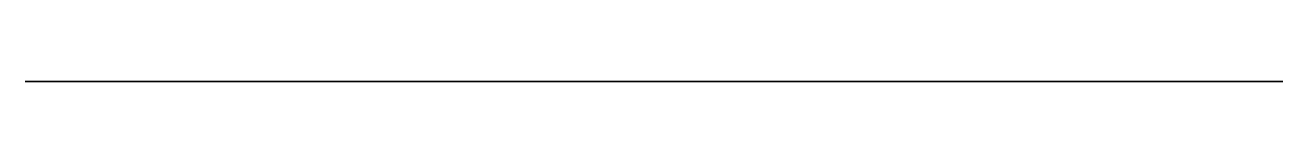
# Model space of a CAD drawing. Header units: millimetres. Extents: x -95.2 to -79.1, y 0 to 0.
import ezdxf

# ---------------------------------------------------------------- set-up
doc = ezdxf.new("R2010")
doc.units = ezdxf.units.MM
doc.layers.get('0').update_dxf_attribs({"color": 194, "true_color": 0x551cb1})

msp = doc.modelspace()

# ---------------------------------------------------------------- linework, layer by layer
at = {"color": 251, "true_color": 0x565656}
msp.add_polyline3d([(-95.212, 0, 115.309), (-88.316, 0, 115.309), (-79.116, 0, 78.428), (-79.116, 0, 26.499), (-95.129, 0, 26.499), (-95.129, 0, 38.973), (-93.917, 0, 38.973), (-93.89, 0, 38.974), (-93.864, 0, 38.976), (-93.838, 0, 38.979), (-93.812, 0, 38.983), (-93.787, 0, 38.989), (-93.763, 0, 38.996), (-93.738, 0, 39.004), (-93.715, 0, 39.014), (-93.692, 0, 39.024), (-93.67, 0, 39.036), (-93.648, 0, 39.048), (-93.627, 0, 39.062), (-93.606, 0, 39.076), (-93.587, 0, 39.091), (-93.568, 0, 39.108), (-93.55, 0, 39.125), (-93.533, 0, 39.143), (-93.516, 0, 39.162), (-93.501, 0, 39.181), (-93.486, 0, 39.202), (-93.473, 0, 39.223), (-93.46, 0, 39.244), (-93.449, 0, 39.267), (-93.439, 0, 39.29), (-93.429, 0, 39.313), (-93.421, 0, 39.337), (-93.414, 0, 39.362), (-93.408, 0, 39.387), (-93.404, 0, 39.412), (-93.4, 0, 39.438), (-93.398, 0, 39.465), (-93.398, 0, 39.491), (-93.398, 0, 101.631), (-93.399, 0, 101.682), (-93.403, 0, 101.732), (-93.409, 0, 101.782), (-93.418, 0, 101.831), (-93.429, 0, 101.879), (-93.443, 0, 101.927), (-93.458, 0, 101.973), (-93.476, 0, 102.018), (-93.496, 0, 102.062), (-93.518, 0, 102.105), (-93.542, 0, 102.147), (-93.568, 0, 102.187), (-93.596, 0, 102.227), (-93.625, 0, 102.264), (-93.657, 0, 102.3), (-93.69, 0, 102.335), (-93.724, 0, 102.368), (-93.761, 0, 102.399), (-93.798, 0, 102.429), (-93.837, 0, 102.457), (-93.878, 0, 102.483), (-93.919, 0, 102.507), (-93.962, 0, 102.529), (-94.007, 0, 102.549), (-94.052, 0, 102.567), (-94.098, 0, 102.582), (-94.145, 0, 102.596), (-94.193, 0, 102.607), (-94.243, 0, 102.616), (-94.292, 0, 102.622), (-94.343, 0, 102.626), (-94.394, 0, 102.627), (-95.212, 0, 102.627)], close=True, dxfattribs=at)

doc.saveas('drawing.dxf')
